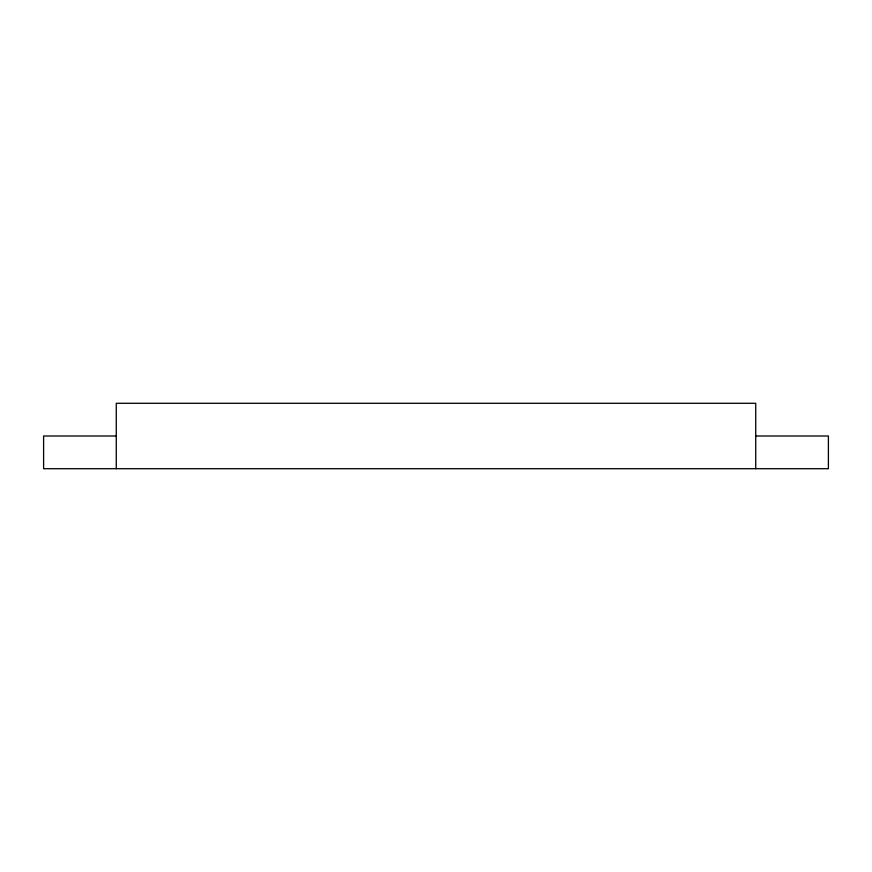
<?xml version="1.0" encoding="UTF-8"?>
<svg xmlns="http://www.w3.org/2000/svg" width="872" height="872" viewBox="0 0 872 872"><rect width="100%" height="100%" fill="white"/><g stroke="black" fill="none" stroke-linecap="round" stroke-linejoin="round"><path stroke-width="1.31" d="M116.27 436L43.6 436L43.6 468.7L828.4 468.7L828.4 436L755.73 436M755.73 468.7L755.73 403.3L116.27 403.3L116.27 468.7"/></g></svg>
